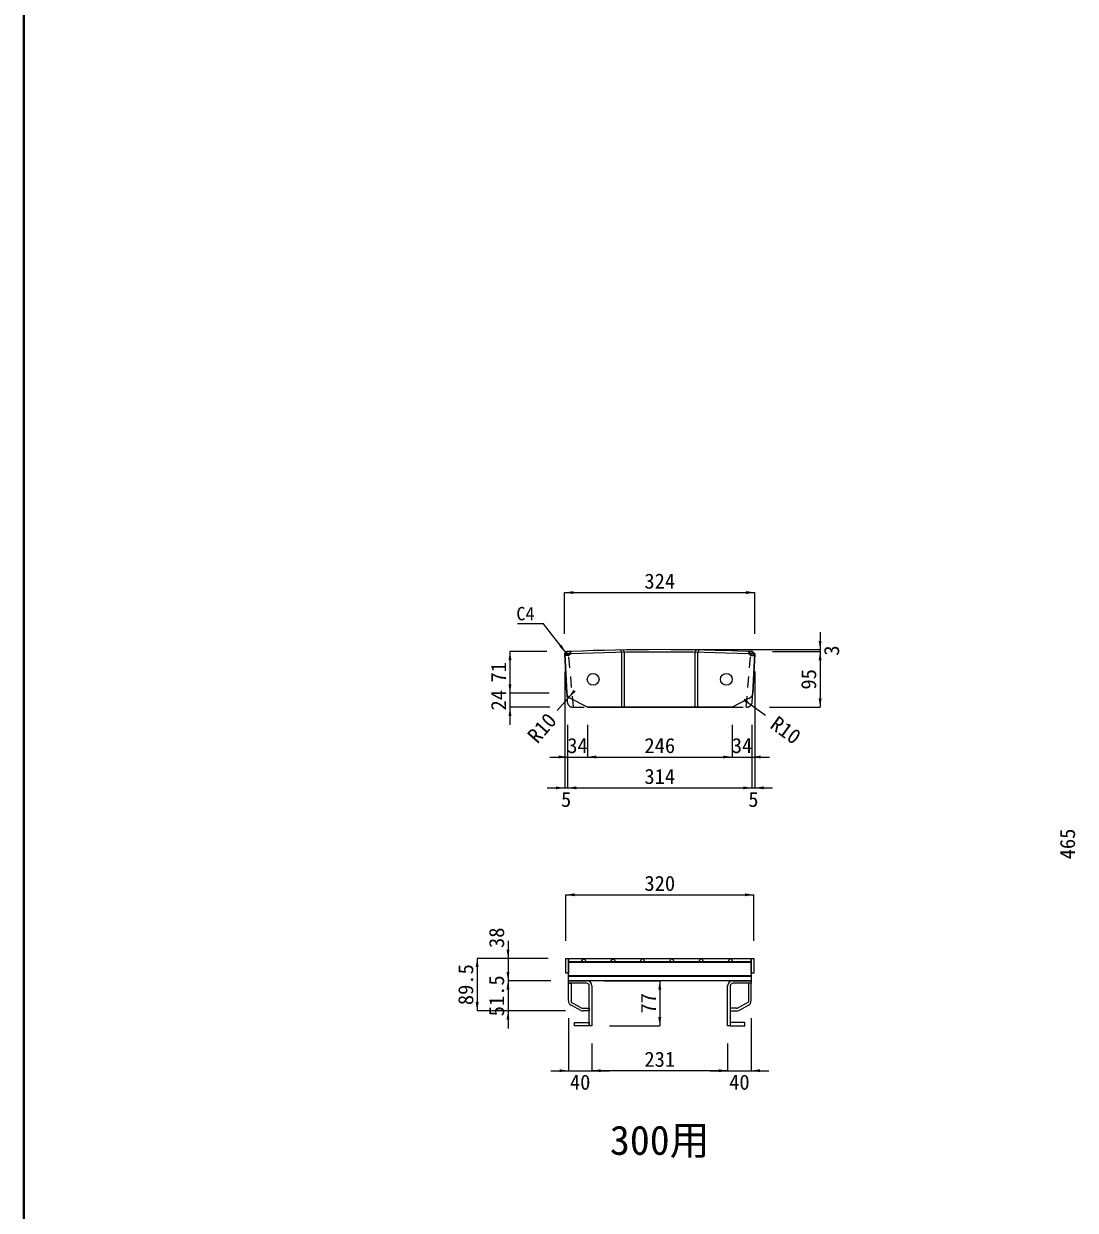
# Model space of a CAD drawing. Units: millimetres at full size. Extents: x 127218 to 153459, y 69919 to 78768.
# Drawn here: x 141609 to 143399, y 74283 to 76301 of the extents above; entities that cross this region are included whole.
import ezdxf
from ezdxf.enums import TextEntityAlignment as Align

# ---------------------------------------------------------------- set-up
doc = ezdxf.new("R2010")
doc.units = ezdxf.units.MM
doc.header["$LTSCALE"] = 25
doc.linetypes.add('USER1', pattern=[2, 1, -1])
doc.linetypes.add('USER2', pattern=[1.35, 0.75, -0.6])
for name, color, linetype, lineweight in [('0_2', 7, 'USER1', 9), ('かさ上げ材', 3, 'Continuous', 9), ('グレーチング', 7, 'Continuous', 5), ('図枠', 7, 'Continuous', 5), ('寸法線', 7, 'Continuous', 9), ('引出線', 4, 'Continuous', 9), ('本体', 2, 'Continuous', 13)]:
    doc.layers.add(name, color=color, linetype=linetype, lineweight=lineweight)
doc.layers.add('文字', color=7, linetype='Continuous')
doc.styles.add('ＭＳ ゴシック', font='')
doc.styles.get('ＭＳ ゴシック').set_extended_font_data('MS Gothic')

# ---------------------------------------------------------------- blocks, each defined once
blk = doc.blocks.new('filled_arrow')
at = {"color": 0, "linetype": 'Continuous', "lineweight": -2}
blk.add_solid([(7.5, 1.25), (0, 0), (7.5, -1.25)], dxfattribs=at)

msp = doc.modelspace()

# ---------------------------------------------------------------- linework, layer by layer
at = {"layer": '0_2', "linetype": 'Continuous'}
for p, q in [((142543.32, 75162.95), (142516.92, 75132.9)), ((142839, 75148.46), (142871.32, 75124.9))]:
    msp.add_line(p, q, dxfattribs=at)
at = {"layer": 'かさ上げ材'}
for p, q in [((142576.05, 74664.46), (142576.05, 74596.46)), ((142540.81, 74636.68), (142559.06, 74626.98)), ((142556.94, 74623.01), (142540.82, 74631.58)), ((142842.28, 74636.68), (142824.04, 74626.98)), ((142826.15, 74623.01), (142842.27, 74631.58))]:
    msp.add_line(p, q, dxfattribs=at)
for points in [[(142567.05, 74668.96), (142536.05, 74668.96), (142536.05, 74673.46), (142567.05, 74673.46)], [(142536.05, 74639.53), (142536.05, 74668.96), (142540.55, 74668.96), (142540.55, 74637.13)], [(142816.05, 74673.46), (142847.05, 74673.46), (142847.05, 74668.96), (142816.05, 74668.96)], [(142847.05, 74639.53), (142847.05, 74668.96), (142842.55, 74668.96), (142842.55, 74637.13)], [(142576.05, 74596.46), (142571.55, 74596.46), (142571.55, 74664.46)], [(142811.55, 74664.46), (142811.55, 74596.46), (142807.05, 74596.46), (142807.05, 74664.46)], [(142561.17, 74626.46), (142571.55, 74626.46), (142571.55, 74621.96), (142561.17, 74621.96)], [(142821.92, 74626.46), (142811.55, 74626.46), (142811.55, 74621.96), (142821.92, 74621.96)]]:
    msp.add_lwpolyline(points, dxfattribs=at)
for points in [[(142546.55, 74602.46), (142571.55, 74602.46), (142571.55, 74596.46), (142546.55, 74596.46)], [(142836.55, 74596.46), (142836.55, 74602.46), (142811.55, 74602.46), (142811.55, 74596.46)]]:
    msp.add_lwpolyline(points, close=True, dxfattribs=at)
for centre, radius, start, end in [((142567.05, 74664.46), 9, 0, 90), ((142567.05, 74664.46), 4.5, 0, 90), ((142816.05, 74664.46), 9, 90, 180), ((142816.05, 74664.46), 4.5, 90, 180), ((142545.05, 74639.53), 9, 180, 242.00152), ((142541.05, 74637.13), 0.5, 180, 242.00152), ((142561.17, 74630.96), 4.5, 241.9949, 270), ((142821.92, 74630.96), 4.5, 270, 298.0051), ((142838.05, 74639.53), 9, 297.99848, 0), ((142842.05, 74637.13), 0.5, 297.99848, 0), ((142561.17, 74630.96), 9, 242.00152, 270), ((142821.92, 74630.96), 9, 270, 297.99848)]:
    msp.add_arc(centre, radius, start, end, dxfattribs=at)
at = {"layer": 'グレーチング'}
for p, q in [((142536.05, 74711.46), (142536.05, 74686.46)), ((142847.05, 74686.46), (142847.05, 74711.46)), ((142847.05, 74705.26), (142536.05, 74705.26)), ((142847.05, 74704.26), (142536.05, 74704.26)), ((142847.05, 74681.46), (142536.05, 74681.46)), ((142847.05, 74680.46), (142536.05, 74680.46))]:
    msp.add_line(p, q, dxfattribs=at)
at = {"layer": 'グレーチング', "lineweight": 9}
for points in [[(142536.05, 74686.46), (142531.55, 74686.46), (142531.55, 74711.46), (142536.05, 74711.46)], [(142847.05, 74711.46), (142851.55, 74711.46), (142851.55, 74686.46), (142847.05, 74686.46)]]:
    msp.add_lwpolyline(points, dxfattribs=at)
at = {"layer": 'グレーチング', "lineweight": 13}
msp.add_lwpolyline([(142847.05, 74673.46), (142536.05, 74673.46), (142536.05, 74711.46), (142847.05, 74711.46)], close=True, dxfattribs=at)
at = {"layer": 'グレーチング'}
for points in [[(142562.05, 74704.39), (142558.51, 74707.92), (142562.05, 74711.46), (142565.58, 74707.92)], [(142615.58, 74707.92), (142612.05, 74704.39), (142608.51, 74707.92), (142612.05, 74711.46)], [(142662.05, 74704.39), (142658.51, 74707.92), (142662.05, 74711.46), (142665.58, 74707.92)], [(142712.05, 74704.39), (142708.51, 74707.92), (142712.05, 74711.46), (142715.58, 74707.92)], [(142765.58, 74707.92), (142762.05, 74704.39), (142758.51, 74707.92), (142762.05, 74711.46)], [(142815.58, 74707.92), (142812.05, 74704.39), (142808.51, 74707.92), (142812.05, 74711.46)]]:
    msp.add_lwpolyline(points, close=True, dxfattribs=at)
at = {"layer": '図枠', "lineweight": 40}
msp.add_line((141609.12, 70069.05), (141609.12, 78169.05), dxfattribs=at)
at = {"layer": '寸法線'}
for p, q in [((142529.55, 75333.56), (142853.55, 75333.56)), ((142529.55, 75263.46), (142529.55, 75333.56)), ((142853.55, 75263.46), (142853.55, 75333.56)), ((142964.44, 75266.46), (142964.44, 75203.46)), ((142436.66, 75233.46), (142436.66, 75162.42)), ((142499.55, 75233.46), (142436.66, 75233.46)), ((142721.55, 75236.46), (142964.44, 75236.46)), ((142883.55, 75233.46), (142964.44, 75233.46)), ((142883.55, 75233.46), (142964.44, 75233.46)), ((142964.44, 75233.46), (142964.44, 75138.46)), ((142436.66, 75192.42), (142436.66, 75108.46)), ((142529.76, 75199.46), (142529.76, 75001.38)), ((142853.33, 75199.46), (142853.33, 75001.38)), ((142503.34, 75162.42), (142436.66, 75162.42)), ((142503.34, 75162.42), (142436.66, 75162.42)), ((142504.61, 75138.46), (142436.66, 75138.46)), ((142878.48, 75138.46), (142964.44, 75138.46)), ((142534.61, 75108.46), (142534.61, 75053.88)), ((142534.61, 75108.46), (142534.61, 75001.38)), ((142534.61, 75108.46), (142534.61, 75001.38)), ((142568.45, 75108.46), (142568.45, 75053.88)), ((142568.45, 75108.46), (142568.45, 75053.88)), ((142814.64, 75108.46), (142814.64, 75053.88)), ((142814.64, 75108.46), (142814.64, 75053.88)), ((142848.48, 75108.46), (142848.48, 75053.88)), ((142848.48, 75108.46), (142848.48, 75001.38)), ((142848.48, 75108.46), (142848.48, 75001.38)), ((142504.61, 75053.88), (142598.45, 75053.88)), ((142568.45, 75053.88), (142814.64, 75053.88)), ((142784.64, 75053.88), (142878.48, 75053.88)), ((142499.76, 75001.38), (142564.61, 75001.38)), ((142534.61, 75001.38), (142848.48, 75001.38)), ((142818.48, 75001.38), (142883.33, 75001.38)), ((142531.55, 74819.51), (142851.55, 74819.51)), ((142531.55, 74741.46), (142531.55, 74819.51)), ((142851.55, 74741.46), (142851.55, 74819.51)), ((142433.29, 74741.46), (142433.29, 74643.46)), ((142380.79, 74711.46), (142380.79, 74621.96)), ((142501.55, 74711.46), (142380.79, 74711.46)), ((142501.55, 74711.46), (142433.29, 74711.46)), ((142433.29, 74703.46), (142433.29, 74591.96)), ((142506.05, 74673.46), (142433.29, 74673.46)), ((142506.05, 74673.46), (142433.29, 74673.46)), ((142597.05, 74673.46), (142691.55, 74673.46)), ((142691.55, 74673.46), (142691.55, 74596.46)), ((142531.17, 74621.96), (142380.79, 74621.96)), ((142531.17, 74621.96), (142433.29, 74621.96)), ((142536.05, 74609.53), (142536.05, 74520.34)), ((142847.05, 74609.53), (142847.05, 74520.34)), ((142606.05, 74596.46), (142691.55, 74596.46)), ((142576.05, 74566.46), (142576.05, 74520.34)), ((142576.05, 74566.46), (142576.05, 74520.34)), ((142807.05, 74566.46), (142807.05, 74520.34)), ((142807.05, 74566.46), (142807.05, 74520.34)), ((142506.05, 74520.34), (142606.05, 74520.34)), ((142807.05, 74520.34), (142576.05, 74520.34)), ((142777.05, 74520.34), (142877.05, 74520.34))]:
    msp.add_line(p, q, dxfattribs=at)
at = {"layer": '引出線'}
msp.add_lwpolyline([(142531.65, 75231.46), (142493.46, 75280.33), (142449.59, 75280.33)], dxfattribs=at)
at = {"layer": '本体', "lineweight": 5}
for p, q in [((142529.76, 75229.46), (142540.63, 75229.46)), ((142842.47, 75229.46), (142853.33, 75229.46))]:
    msp.add_line(p, q, dxfattribs=at)
at = {"layer": '本体', "linetype": 'USER2', "lineweight": 9}
for p, q in [((142533.34, 75162.42), (142534.11, 75147.92)), ((142848.98, 75147.92), (142849.76, 75162.42)), ((142544.09, 75138.46), (142568.45, 75138.46)), ((142814.64, 75138.46), (142839, 75138.46))]:
    msp.add_line(p, q, dxfattribs=at)
at = {"layer": '本体'}
msp.add_line((142568.45, 75138.46), (142814.64, 75138.46), dxfattribs=at)
for points in [[(142533.34, 75162.42), (142529.76, 75229.46), (142533.55, 75233.46)], [(142540.55, 75233.46), (142533.55, 75233.46), (142529.76, 75229.46), (142533.34, 75162.42)], [(142849.76, 75162.42), (142853.33, 75229.46), (142849.55, 75233.46), (142842.55, 75233.46)], [(142849.55, 75233.46), (142853.33, 75229.46), (142849.76, 75162.42)], [(142844.42, 75154.1), (142814.64, 75138.46), (142568.45, 75138.46), (142538.67, 75154.1)]]:
    msp.add_lwpolyline(points, dxfattribs=at)
at = {"layer": '本体', "linetype": 'USER2', "lineweight": 9}
for points in [[(142544.61, 75138.46), (142536.76, 75226.46), (142540.55, 75233.46)], [(142838.48, 75138.46), (142846.33, 75226.46), (142842.55, 75233.46)]]:
    msp.add_lwpolyline(points, dxfattribs=at)
at = {"layer": '本体', "lineweight": 9}
for points in [[(142624.49, 75235.87), (142626.55, 75231.9), (142626.55, 75138.46)], [(142631.55, 75138.46), (142631.55, 75231.98), (142629.49, 75235.95)], [(142751.55, 75138.46), (142751.55, 75231.98), (142753.61, 75235.95)], [(142756.55, 75138.46), (142756.55, 75231.9), (142758.61, 75235.87)]]:
    msp.add_lwpolyline(points, dxfattribs=at)
at = {"layer": '本体', "linetype": 'USER2', "lineweight": 9}
for points in [[(142533.55, 75230.55), (142538.92, 75230.46), (142536.76, 75226.46), (142529.91, 75226.57)], [(142849.55, 75230.55), (142844.17, 75230.46), (142846.33, 75226.46), (142853.18, 75226.57)]]:
    msp.add_lwpolyline(points, close=True, dxfattribs=at)
at = {"layer": '本体', "lineweight": 5}
for centre in [(142578.15, 75185.96), (142804.94, 75185.96)]:
    msp.add_circle(centre, 10, dxfattribs=at)
at = {"layer": '本体'}
for centre, radius, start, end in [((142691.55, 71434.79), 3801.67, 87.72365, 92.27635), ((142543.32, 75162.95), 10, 183.05288, 242.29297), ((142839.77, 75162.95), 10, 297.70703, 356.94712)]:
    msp.add_arc(centre, radius, start, end, dxfattribs=at)
at = {"layer": '本体', "lineweight": 5}
msp.add_arc((142691.55, 71434.79), 3797.67, 87.72245, 92.27755, dxfattribs=at)
at = {"layer": '本体', "linetype": 'USER2', "lineweight": 9}
for centre, start, end in [((142544.09, 75148.46), 183.05288, 270), ((142839, 75148.46), 270, 356.94712)]:
    msp.add_arc(centre, 10, start, end, dxfattribs=at)

# ---------------------------------------------------------------- block references
at = {"layer": '0_2', "xscale": 2, "yscale": 2}
for p, rotation in [((142536.72, 75155.44), 48.7), ((142847.08, 75142.57), 143.9)]:
    msp.add_blockref('filled_arrow', p, dxfattribs=dict(at, rotation=rotation))
at = {"layer": '寸法線', "xscale": 2, "yscale": 2}
for p in [(142529.55, 75333.56), (142568.45, 75053.88), (142568.45, 75053.88), (142848.48, 75053.88), (142534.61, 75001.38), (142534.61, 75001.38), (142853.33, 75001.38), (142531.55, 74819.51), (142576.05, 74520.34), (142576.05, 74520.34), (142847.05, 74520.34)]:
    msp.add_blockref('filled_arrow', p, dxfattribs=at)
for p, rotation in [((142853.55, 75333.56), 180), ((142436.66, 75233.46), 270), ((142964.44, 75236.46), 90), ((142964.44, 75233.46), 270), ((142964.44, 75233.46), 270), ((142436.66, 75162.42), 90), ((142436.66, 75162.42), 90), ((142964.44, 75138.46), 90), ((142436.66, 75138.46), 270), ((142534.61, 75053.88), 180), ((142814.64, 75053.88), 180), ((142814.64, 75053.88), 180), ((142529.76, 75001.38), 180), ((142848.48, 75001.38), 180), ((142848.48, 75001.38), 180), ((142851.55, 74819.51), 180), ((142380.79, 74711.46), 270), ((142433.29, 74711.46), 90), ((142433.29, 74673.46), 90), ((142433.29, 74673.46), 270), ((142691.55, 74673.46), 270), ((142380.79, 74621.96), 90), ((142433.29, 74621.96), 270), ((142691.55, 74596.46), 90), ((142536.05, 74520.34), 180), ((142807.05, 74520.34), 180), ((142807.05, 74520.34), 180)]:
    msp.add_blockref('filled_arrow', p, dxfattribs=dict(at, rotation=rotation))
at = {"layer": '引出線', "xscale": 2, "yscale": 2, "rotation": 128}
msp.add_blockref('filled_arrow', (142531.65, 75231.46), dxfattribs=at)

# ---------------------------------------------------------------- texts
at = {"layer": '0_2', "style": 'ＭＳ ゴシック'}
for rotation, p in [(48.705, (142490.93, 75103.31)), (323.914, (142906.04, 75099.6))]:
    msp.add_text('R10', height=25.63, rotation=rotation, dxfattribs=at).set_placement(p, align=Align.MIDDLE_CENTER)
at = {"layer": '寸法線', "style": 'ＭＳ ゴシック'}
for s, p in [('324', (142691.55, 75353.06)), ('34', (142551.53, 75073.38)), ('246', (142691.55, 75073.38)), ('34', (142831.56, 75073.38)), ('314', (142691.55, 75020.88)), ('5', (142532.19, 74981.88)), ('5', (142850.91, 74981.88)), ('320', (142691.55, 74839.01)), ('231', (142691.55, 74539.84)), ('40', (142556.05, 74500.84)), ('40', (142827.05, 74500.84))]:
    msp.add_text(s, height=25.63, dxfattribs=at).set_placement(p, align=Align.MIDDLE_CENTER)
for s, p in [('3', (142983.94, 75234.96)), ('71', (142417.16, 75197.94)), ('95', (142944.94, 75185.96)), ('24', (142417.16, 75150.44)), ('465', (143385.43, 74905.96)), ('38', (142413.79, 74746.44)), ('89.5', (142361.29, 74666.71)), ('51.5', (142413.79, 74647.71)), ('77', (142672.05, 74634.96))]:
    msp.add_text(s, height=25.63, rotation=90, dxfattribs=at).set_placement(p, align=Align.MIDDLE_CENTER)
at = {"layer": '引出線', "style": 'ＭＳ ゴシック'}
msp.add_text('C4', height=22.79, dxfattribs=at).set_placement((142478.46, 75309.13), align=Align.TOP_RIGHT)
at = {"layer": '文字', "style": 'ＭＳ ゴシック'}
msp.add_text('300用', height=49.84, dxfattribs=at).set_placement((142691.55, 74402.18), align=Align.MIDDLE_CENTER)

doc.saveas('drawing.dxf')
